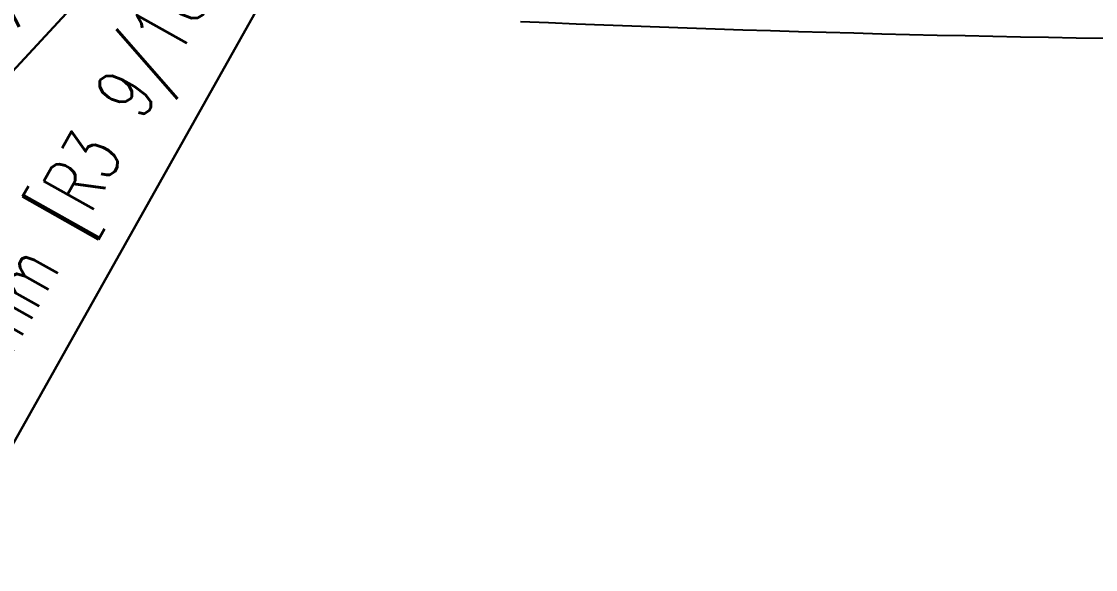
# Model space of a CAD drawing. Header units: millimetres. Extents: x 195 to 1608, y 339 to 1330.
# Drawn here: x 597.9 to 811.8, y 553 to 662.1 of the extents above; entities that cross this region are included whole.
import ezdxf

# ---------------------------------------------------------------- set-up
doc = ezdxf.new("R2010")
doc.units = ezdxf.units.MM
doc.layers.add('尺寸標注', color=1, linetype='Continuous', lineweight=30)
doc.styles.add('DIM', font='txt.shx', dxfattribs={"width": 0.7, "bigfont": 'chineset.shx'})
doc.dimstyles.new('mm+in(开孔纸尺寸)', dxfattribs={"dimscale": 3, "dimtxt": 3.8, "dimasz": 2, "dimexe": 1.25, "dimexo": 0.625, "dimgap": 2, "dimtad": 1, "dimtxsty": 'DIM', "dimcen": 0, "dimclrd": 256, "dimclre": 256, "dimclrt": 3, "dimadec": 0, "dimazin": 0, "dimtfac": 1, "dimtmove": 0, "dimatfit": 1, "dimfxl": 1, "dimlwd": -1, "dimarcsym": 0})

# ---------------------------------------------------------------- blocks, each defined once
blk = doc.blocks.new('*D26')
at = {"layer": 'Defpoints', "color": 0}
for p in [(701.73, 765.88), (613.69, 710.68)]:
    blk.add_point(p, dxfattribs=at)
at = {"layer": '尺寸標注'}
blk.add_line((480.68, 627.28), (608.61, 707.5), dxfattribs=at)
blk.add_solid([(609.14, 706.65), (608.08, 708.34), (613.69, 710.68)], dxfattribs=at)
at = {"layer": '尺寸標注', "color": 3, "insert": (535.38, 676.51), "char_height": 11.4, "attachment_point": 5, "rotation": 32.0893, "style": 'DIM'}
blk.add_mtext('R103,91mm [R4 1/16"]', dxfattribs=at)
blk = doc.blocks.new('*D27')
at = {"layer": 'Defpoints', "color": 0}
for p in [(701.73, 765.88), (635.34, 694.4)]:
    blk.add_point(p, dxfattribs=at)
at = {"layer": '尺寸標注'}
blk.add_line((523.97, 574.49), (631.25, 690), dxfattribs=at)
blk.add_solid([(631.99, 689.32), (630.52, 690.68), (635.34, 694.4)], dxfattribs=at)
at = {"layer": '尺寸標注', "color": 3, "insert": (566.3, 638.65), "char_height": 11.4, "attachment_point": 5, "rotation": 47.1162, "style": 'DIM'}
blk.add_mtext('R97,56mm [R3 13/16"]', dxfattribs=at)
blk = doc.blocks.new('*D28')
at = {"layer": 'Defpoints', "color": 0}
for p in [(701.73, 765.88), (657.06, 686.36)]:
    blk.add_point(p, dxfattribs=at)
at = {"layer": '尺寸標注'}
blk.add_line((582.12, 552.96), (654.12, 681.13), dxfattribs=at)
blk.add_solid([(654.99, 680.64), (653.25, 681.62), (657.06, 686.36)], dxfattribs=at)
at = {"layer": '尺寸標注', "color": 3, "insert": (605.62, 620.62), "char_height": 11.4, "attachment_point": 5, "rotation": 60.6759, "style": 'DIM'}
blk.add_mtext('R91,21mm [R3 9/16"]', dxfattribs=at)

msp = doc.modelspace()

# ---------------------------------------------------------------- linework, layer by layer
msp.add_arc((874.411, 4832.219), 4173.91, 267.568324, 272.431676)

# ---------------------------------------------------------------- dimensions: what is measured, and where the dimension line sits
at = {"layer": '尺寸標注'}
for mpoint, picture, middle in [((613.694, 710.683), '*D26', (535.383, 676.51)), ((635.338, 694.398), '*D27', (566.303, 638.654)), ((657.059, 686.361), '*D28', (605.623, 620.623))]:
    dim = msp.add_radius_dim(center=(701.729, 765.884), mpoint=mpoint, dimstyle='mm+in(开孔纸尺寸)', override={"dimpost": 'mm', "dimtofl": 0}, dxfattribs=at)
    dim.commit()
    dim.dimension.update_dxf_attribs({"geometry": picture, "text_midpoint": middle})

doc.saveas('drawing.dxf')
